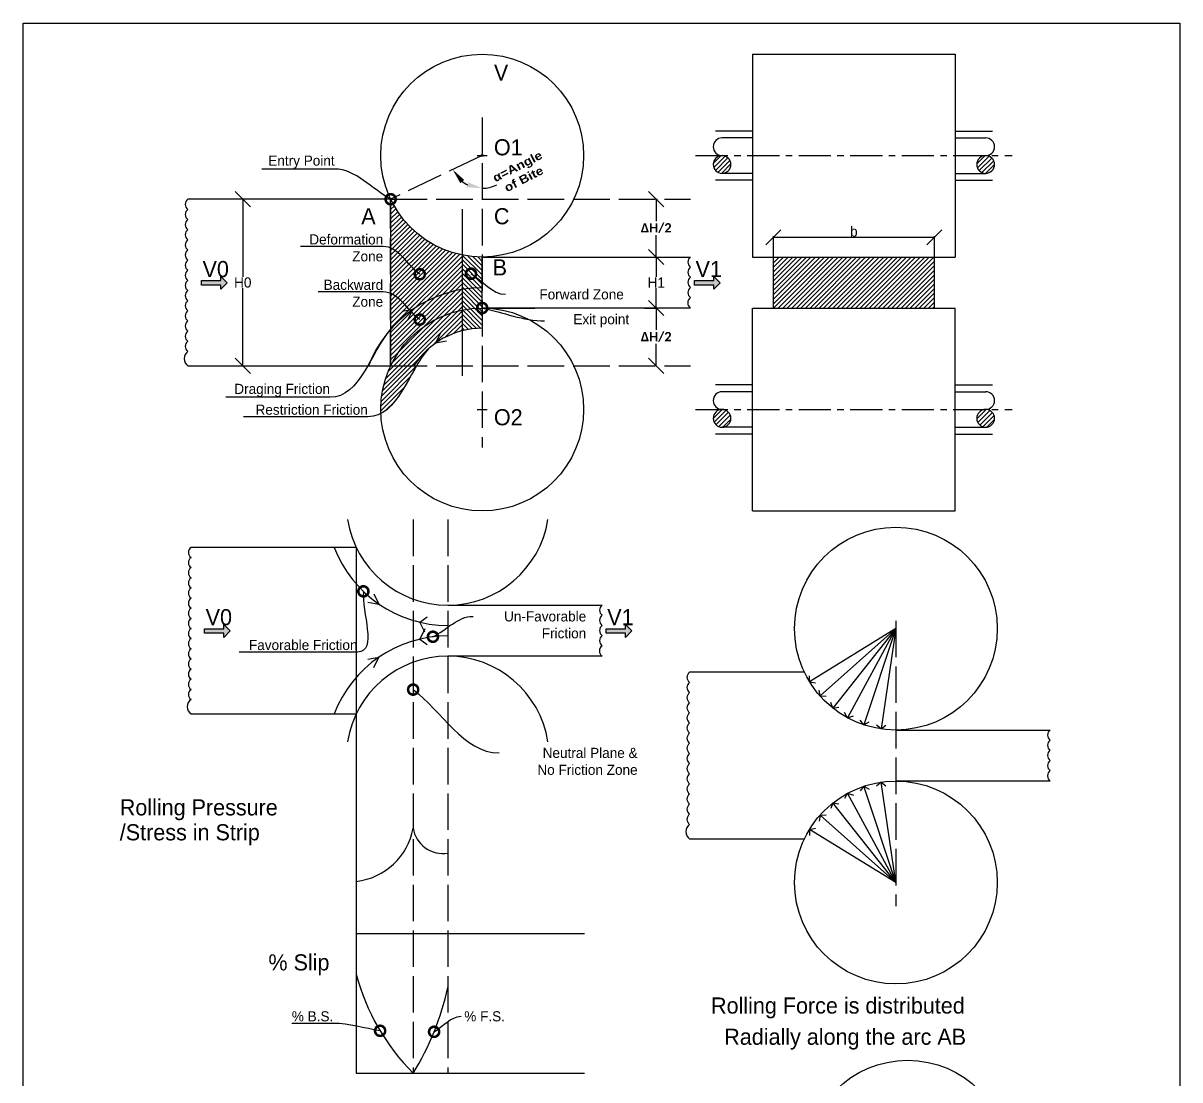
# Model space of a CAD drawing. Header units: millimetres. Extents: x -27 to 1113, y -1245 to 478.
# Drawn here: x -27 to 1113, y -563 to 478 of the extents above; entities that cross this region are included whole.
import ezdxf
from ezdxf import colors
from ezdxf.entities.mleader import LeaderData, LeaderLine
from ezdxf.math import Vec2, Vec3

# ---------------------------------------------------------------- set-up
doc = ezdxf.new("R2010")
doc.units = ezdxf.units.MM
doc.linetypes.add('ACAD_ISO02W100', pattern=[15, 12, -3])
doc.linetypes.add('CENTER', pattern=[50.800000000000004, 31.75, -6.35, 6.35, -6.35])
doc.layers.add('0 @ 1', color=7, linetype='Continuous')
doc.dimstyles.new('ISO-25', dxfattribs={"dimtxt": 2.5, "dimasz": 2.5, "dimexe": 1.25, "dimexo": 0.625, "dimtad": 1, "dimtxsty": 'Standard', "dimcen": 2.5, "dimadec": 0, "dimazin": 0, "dimtfac": 1, "dimtmove": 0, "dimatfit": 3, "dimfxl": 1, "dimarcsym": 0})
pattern_1 = [(45, (-50.69104323390457, 0), (-2.245064030267288, 2.245064030267288), [])]

# ---------------------------------------------------------------- blocks, each defined once
blk = doc.blocks.new('_Oblique')
at = {"color": 0, "linetype": 'ByBlock', "lineweight": -2}
blk.add_line((-0.5, -0.5), (0.5, 0.5), dxfattribs=at)
blk = doc.blocks.new('*D1')
at = {"color": 0, "lineweight": -2, "transparency": 16777216}
for p, q in [((596.9927988642452, 304.8686644678979), (596.9927988642452, 283.3271466080035)), ((597.6177988642451, 304.8686644678979), (598.2427988642452, 304.8686644678979)), ((596.9927988642451, 247.9137879788783), (596.9927988642452, 269.4553058387727)), ((596.3677988642451, 247.9137879788783), (595.7427988642451, 247.9137879788783))]:
    blk.add_line(p, q, dxfattribs=at)
at = {"layer": 'Defpoints', "color": 0, "transparency": 16777216}
for p in [(596.9927988642451, 304.8686644678979), (596.9927988642451, 247.9137879788783), (596.9927988642451, 247.9137879788783)]:
    blk.add_point(p, dxfattribs=at)
at = {"color": 0, "lineweight": -2, "transparency": 16777216, "xscale": 15, "yscale": 15, "zscale": 15}
for p, rotation in [((596.9927988642452, 304.8686644678979), 90), ((596.9927988642451, 247.9137879788783), 270)]:
    blk.add_blockref('_Oblique', p, dxfattribs=dict(at, rotation=rotation))
at = {"color": 0, "transparency": 16777216, "insert": (596.9927988642451, 276.3912262233882), "char_height": 10, "attachment_point": 5}
blk.add_mtext('{\\fCalibri|b1|i0|c0|p34;\\H0.91667x;ΔH/2}', dxfattribs=at)
blk = doc.blocks.new('*D2')
at = {"color": 0, "lineweight": -2, "transparency": 16777216}
for p, q in [((596.3677988642451, 247.9137879788783), (595.7427988642451, 247.9137879788783)), ((596.9927988642451, 247.9137879788783), (596.9927988642451, 228.401661549499)), ((596.9927988642451, 197.6395351201196), (596.9927988642451, 217.151661549499)), ((585.3048688697102, 197.6395351201196), (598.2427988642451, 197.6395351201196))]:
    blk.add_line(p, q, dxfattribs=at)
at = {"layer": 'Defpoints', "color": 0, "transparency": 16777216}
for p in [(596.9927988642451, 247.9137879788783), (584.6798688697102, 197.6395351201196), (596.9927988642451, 197.6395351201196)]:
    blk.add_point(p, dxfattribs=at)
at = {"color": 0, "lineweight": -2, "transparency": 16777216, "xscale": 15, "yscale": 15, "zscale": 15}
for p, rotation in [((596.9927988642451, 247.9137879788783), 90), ((596.9927988642451, 197.6395351201196), 270)]:
    blk.add_blockref('_Oblique', p, dxfattribs=dict(at, rotation=rotation))
at = {"color": 0, "transparency": 16777216, "insert": (596.9927988642451, 222.7766615494991), "char_height": 10, "attachment_point": 5}
blk.add_mtext('H1', dxfattribs=at)
blk = doc.blocks.new('*D3')
at = {"color": 0, "lineweight": -2, "transparency": 16777216}
for p, q in [((596.3677988642451, 197.6395351201196), (595.7427988642451, 197.6395351201196)), ((596.9927988642451, 197.6395351201196), (596.9927988642451, 176.0980172602252)), ((596.9927988642451, 140.6846586311), (596.9927988642451, 162.2261764909944)), ((596.3677988642451, 140.6846586311), (595.7427988642451, 140.6846586311))]:
    blk.add_line(p, q, dxfattribs=at)
at = {"layer": 'Defpoints', "color": 0, "transparency": 16777216}
for p in [(596.9927988642451, 197.6395351201196), (596.9927988642451, 140.6846586311), (596.9927988642451, 140.6846586311)]:
    blk.add_point(p, dxfattribs=at)
at = {"color": 0, "lineweight": -2, "transparency": 16777216, "xscale": 15, "yscale": 15, "zscale": 15}
for p, rotation in [((596.9927988642451, 197.6395351201196), 90), ((596.9927988642451, 140.6846586311), 270)]:
    blk.add_blockref('_Oblique', p, dxfattribs=dict(at, rotation=rotation))
at = {"color": 0, "transparency": 16777216, "insert": (596.9927988642451, 169.1620968756099), "char_height": 10, "attachment_point": 5}
blk.add_mtext('{\\fCalibri|b1|i0|c0|p34;\\H0.91667x;ΔH/2}', dxfattribs=at)
blk = doc.blocks.new('*U6')
h = blk.add_hatch(color=0)
h.set_gradient(color1=(0, 0, 255), rotation=180, tint=1)
h.paths.add_polyline_path([(3.524958103184869e-15, -2.819966482547906e-15), (-6.350000000000009, -6.349999999999992), (-6.350000000000001, -2.159000000000014), (-25.4, -2.158999999999982), (-25.4, 2.159000000000062), (-6.349999999999993, 2.159000000000029), (-6.349999999999985, 6.350000000000009)])
at = {"color": 0, "linetype": 'Continuous'}
blk.add_lwpolyline([(3.524958103184869e-15, -2.819966482547906e-15), (-6.350000000000009, -6.349999999999992), (-6.350000000000001, -2.159000000000014), (-25.4, -2.158999999999982), (-25.4, 2.159000000000062), (-6.349999999999993, 2.159000000000029), (-6.349999999999985, 6.350000000000009)], close=True, dxfattribs=at)
blk = doc.blocks.new('*D7')
at = {"color": 0, "lineweight": -2, "transparency": 16777216}
for p, q in [((189.2732157604997, 304.8686644678977), (189.2732157604997, 228.4016615494989)), ((189.8982157604996, 304.8686644678977), (190.5232157604997, 304.8686644678977)), ((189.2732157604996, 140.6846586311), (189.2732157604997, 217.1516615494989)), ((188.6482157604996, 140.6846586311), (188.0232157604996, 140.6846586311))]:
    blk.add_line(p, q, dxfattribs=at)
at = {"layer": 'Defpoints', "color": 0, "transparency": 16777216}
for p in [(189.2732157604996, 304.8686644678977), (189.2732157604996, 140.6846586311), (189.2732157604996, 140.6846586311)]:
    blk.add_point(p, dxfattribs=at)
at = {"color": 0, "lineweight": -2, "transparency": 16777216, "xscale": 15, "yscale": 15, "zscale": 15}
for p, rotation in [((189.2732157604997, 304.8686644678977), 90), ((189.2732157604996, 140.6846586311), 270)]:
    blk.add_blockref('_Oblique', p, dxfattribs=dict(at, rotation=rotation))
at = {"color": 0, "transparency": 16777216, "insert": (189.2732157604996, 222.7766615494989), "char_height": 10, "attachment_point": 5}
blk.add_mtext('H0', dxfattribs=at)
blk = doc.blocks.new('*D8')
at = {"color": 0, "lineweight": -2, "transparency": 16777216}
for p, q in [((712.5112212588485, 248.5387879788783), (712.5112212588485, 268.6337641782217)), ((712.5112212588485, 267.3837641782217), (871.2398721499289, 267.3837641782217)), ((871.2398721499289, 248.5387879788783), (871.2398721499289, 268.6337641782217))]:
    blk.add_line(p, q, dxfattribs=at)
at = {"layer": 'Defpoints', "color": 0, "transparency": 16777216}
for p in [(871.2398721499289, 267.3837641782217), (712.5112212588485, 247.9137879788783), (871.2398721499289, 247.9137879788783)]:
    blk.add_point(p, dxfattribs=at)
at = {"color": 0, "lineweight": -2, "transparency": 16777216, "xscale": 15, "yscale": 15, "zscale": 15, "rotation": 180}
blk.add_blockref('_Oblique', (712.5112212588485, 267.3837641782217), dxfattribs=at)
at = {"color": 0, "lineweight": -2, "transparency": 16777216, "xscale": 15, "yscale": 15, "zscale": 15}
blk.add_blockref('_Oblique', (871.2398721499289, 267.3837641782217), dxfattribs=at)
at = {"color": 0, "transparency": 16777216, "insert": (791.8755467043887, 273.0087641782217), "char_height": 10, "attachment_point": 5}
blk.add_mtext('b', dxfattribs=at)
blk = doc.blocks.new('_None')
blk = doc.blocks.new('_DotSmall')
at = {"color": 0, "linetype": 'ByBlock', "const_width": 0.5}
blk.add_lwpolyline([(-0.0625, 0, 1), (0.0625, 0, 1)], format="xyb", close=True, dxfattribs=at)
blk = doc.blocks.new('*D11')
at = {"color": 0, "lineweight": -2, "transparency": 16777216}
for start, end in [(232.4280152542802, 243.0681848073741), (270, 296.9318151926259)]:
    blk.add_arc((425.3515797651255, 347.9137879788783), 32.20726175813864, start, end, dxfattribs=at)
at = {"color": 0, "transparency": 16777216}
for points in [[(403.7690491211722, 320.8146867969418), (407.6568590715627, 323.9587182518807), (396.2808597315509, 334.0501323755827)], [(411.3461168011013, 321.6307989325034), (410.1817831088549, 316.7682556624543), (425.3515797651254, 315.7065262207396)]]:
    blk.add_solid(points, dxfattribs=at)
at = {"layer": 'Defpoints', "color": 0, "transparency": 16777216}
for p in [(425.3515797651255, 385.454925907692), (425.3515797651255, 347.9137879788783), (403.3852386222495, 324.3598590762078), (335.0901963172499, 304.8686644678978), (425.3515797651255, 60.09839719130574)]:
    blk.add_point(p, dxfattribs=at)
at = {"color": 0, "transparency": 16777216, "insert": (463.2309648940038, 331.0323760686218), "char_height": 10, "attachment_point": 5, "rotation": 26.931815192625976}
blk.add_mtext('{\\fArial Black|b0|i0|c0|p34;\\H0.83333x;α=Angle \\Pof Bite}', dxfattribs=at)

msp = doc.modelspace()

# ---------------------------------------------------------------- hatches: boundary and pattern name
h = msp.add_hatch()
h.set_pattern_fill('ANSI31', color=256)
h.set_pattern_definition(pattern_1)
h.paths.add_polyline_path([(661.8755467043884, 347.9137879788781, 1), (661.8755467043884, 330.4105477823515, 1)])
h = msp.add_hatch()
h.set_pattern_fill('ANSI31', color=256)
h.set_pattern_definition(pattern_1)
h.paths.add_polyline_path([(921.8755467043884, 330.4105477823515, 1), (921.8755467043884, 347.9137879788781, 1)])
h = msp.add_hatch()
h.set_pattern_fill('ANSI31', color=256)
h.set_pattern_definition([(45, (0, 0), (-2.245064030267288, 2.245064030267288), [])])
edge = h.paths.add_edge_path()
edge.add_arc((425.3515797651255, 347.9137879788783), 100, 206.2124019683921, 258.5581302598574, ccw=False)
edge.add_arc((335.0901963172498, 304.8686644678979), 1.250000000000011, 269.99999999981765, 295.8543010150217, ccw=False)
edge.add_line((335.0901963172458, 303.6186644678979), (335.090196317247, 256.780492413158))
edge.add_spline(control_points=[(335.0901963172498, 256.7804924131566), (345.6577894978635, 252.3713556495127), (353.3462333722225, 239.3893532332503), (362.8236138645069, 231.7340329912004)], knot_values=[1.24311167483598, 1.24311167483598, 1.24311167483598, 1.24311167483598, 37.38824348322076, 37.38824348322076, 37.38824348322076, 37.38824348322076], degree=3, periodic=0)
edge.add_arc((363.8079965014731, 230.9636494347558), 1.250000000000007, -37.128679226534075, 141.9530605272832, ccw=False)
edge.add_arc((363.8079965014731, 230.9636494347558), 1.250000000000007, 141.9530605272832, 322.8713207734659, ccw=False)
edge.add_spline(control_points=[(362.8236138645069, 231.7340329912004), (353.3462333722225, 239.3893532332503), (345.6577894978635, 252.3713556495127), (335.0901963172498, 256.7804924131566)], knot_values=[1.243111674835982, 1.243111674835982, 1.243111674835982, 1.243111674835982, 37.38824348322076, 37.38824348322076, 37.38824348322076, 37.38824348322076], degree=3, periodic=0)
edge.add_line((335.090196317247, 256.780492413158), (335.0901963172489, 176.7147060530705))
edge.add_arc((425.3515797651255, 97.63953512011955), 120, 99.51532263225971, 138.7794138166855, ccw=False)
edge.add_line((405.5142162421234, 215.9885064230265), (405.5142162421226, 249.9011407926287))
h.paths.add_polyline_path([(405.5142162421234, 215.9885064230265, 0.1730180007781216), (335.0901963172489, 176.7147060530704), (335.0901963172498, 140.6846586310999, -0.2357539656770441), (405.514216242124, 195.6521823063694)])
edge = h.paths.add_edge_path()
edge.add_line((405.5142162421245, 175.1410125799481), (405.514216242124, 195.6521823063694))
edge.add_arc((425.3515797651255, 97.63953512011963), 100, 101.4418697401419, 180)
edge.add_arc((425.3515797651255, 97.63953512011958), 100, 180, 182.3398301665023)
edge.add_spline(control_points=[(325.4349542288629, 93.55689609048731), (345.8988987160334, 104.0960441944414), (355.5608784697444, 138.7235279930007), (372.316107339042, 157.533096247691)], knot_values=[0, 0, 0, 0, 75.57008648608002, 75.57008648608002, 75.57008648608002, 75.57008648608002], degree=3, periodic=0)
edge.add_arc((425.3515797651255, 97.6395351201196), 79.99999999999999, 104.3572448719201, 131.5247418339071, ccw=False)
h = msp.add_hatch()
h.set_pattern_fill('ANSI31', color=256, angle=90)
h.set_pattern_definition([(135, (0, 0), (-2.245064030267288, -2.245064030267288), [])])
h.paths.add_polyline_path([(425.3515797651255, 247.9137879788783, -0.04996609467074287), (405.5142162421226, 249.9011407926287), (405.5142162421234, 215.9885064230265, -0.04154230000013939), (425.3515797651255, 217.6395351201196)])
h.paths.add_polyline_path([(425.3515797651255, 217.6395351201196, 0.04154230000013941), (405.5142162421234, 215.9885064230265), (405.514216242124, 195.6521823063694, -0.04683375126974436), (424.1016041794264, 197.6317226201196, -0.4160453439521475), (425.3515797651255, 198.8895351201196)])
h.paths.add_polyline_path([(425.3515797651255, 196.3895351201196, -0.4123841503678223), (424.1016041794259, 197.6317226201196, 0.0468337512697431), (405.514216242124, 195.6521823063694), (405.5142162421245, 175.1410125799481, -0.06272737658032482), (425.3515797651255, 177.6395351201196)])
h = msp.add_hatch()
h.set_pattern_fill('ANSI31', color=256)
h.set_pattern_definition(pattern_1)
h.paths.add_polyline_path([(871.2398721499283, 197.6395351201195), (871.2398721499289, 247.9137879788783), (712.5112212588485, 247.9137879788783), (712.5112212588485, 197.6395351201195)])
h = msp.add_hatch()
h.set_pattern_fill('ANSI31', color=256)
h.set_pattern_definition(pattern_1)
h.paths.add_polyline_path([(661.8755467043884, 97.63953512012202, 1), (661.8755467043884, 80.13629492359539, 1)])
h = msp.add_hatch()
h.set_pattern_fill('ANSI31', color=256)
h.set_pattern_definition(pattern_1)
h.paths.add_polyline_path([(921.8755467043884, 80.13629492359539, 1), (921.8755467043884, 97.63953512012202, 1)])

# ---------------------------------------------------------------- linework, layer by layer
for p, q in [((691.8755467043887, 447.9137879788783), (891.8755467043887, 447.9137879788783)), ((691.8755467043884, 447.9137879788781), (691.8755467043884, 247.9137879788782)), ((891.8755467043884, 447.9137879788781), (891.8755467043884, 247.9137879788782)), ((691.8755467043884, 372.1094758635018), (655.3165985520243, 372.1094758635018)), ((691.8755467043884, 365.4170281754048), (661.8755467043884, 365.4170281754048)), ((891.8755467043884, 372.1094758635018), (928.4344948567525, 372.1094758635018)), ((891.8755467043884, 365.4170281754048), (921.8755467043884, 365.4170281754048)), ((420.3515797651255, 347.9137879788781), (430.3515797651255, 347.9137879788781)), ((691.8755467043884, 323.7181000942545), (655.3165985520243, 323.7181000942545)), ((691.8755467043884, 330.4105477823515), (661.8755467043884, 330.4105477823515)), ((891.8755467043884, 330.4105477823515), (921.8755467043884, 330.4105477823515)), ((891.8755467043884, 323.7181000942545), (928.4344948567525, 323.7181000942545)), ((335.0901963172498, 304.8686644678977), (135.1697358554547, 304.8686644678977)), ((335.0901963172458, 304.8686644678977), (335.0901963172498, 140.6846586310999)), ((405.5142162421215, 295.0334688490075), (405.5142162421255, 130.8494630122097)), ((425.3515797651255, 247.9137879788783), (630.7637823909038, 247.9137879788783)), ((425.3515797651255, 197.6395351201196), (425.3515797651255, 247.9137879788783)), ((691.8755467043887, 247.9137879788783), (891.8755467043887, 247.9137879788783)), ((712.5112212588485, 197.6395351201195), (712.5112212588485, 247.9137879788783)), ((871.2398721499283, 197.6395351201184), (871.2398721499289, 247.9137879788772)), ((346.4620054760621, 194.6582878796903), (357.4009168592997, 196.5471051572953)), ((352.4993154447436, 186.5870993073311), (357.4009168592997, 196.5471051572954)), ((630.7637823909038, 197.6395351201196), (425.3515797651255, 197.6395351201196)), ((691.8755467043884, 197.6395351201195), (891.8755467043884, 197.6395351201195)), ((691.8755467043884, -2.360464879880396), (691.8755467043884, 197.6395351201195)), ((891.8755467043884, -2.360464879880396), (891.8755467043884, 197.6395351201195)), ((384.2627309175713, 173.0585241938431), (379.3611295030153, 163.0985183438787)), ((390.3000408862527, 164.9873356214839), (379.3611295030153, 163.0985183438787)), ((135.1697358554552, 140.6846586311), (335.0901963172498, 140.6846586311)), ((691.8755467043884, 121.8352230047457), (655.3165985520243, 121.8352230047457)), ((691.8755467043884, 115.1427753166487), (661.8755467043884, 115.1427753166487)), ((891.8755467043884, 121.8352230047457), (928.4344948567525, 121.8352230047457)), ((891.8755467043884, 115.1427753166487), (921.8755467043884, 115.1427753166487)), ((420.3515797651255, 97.6395351201196), (430.3515797651255, 97.6395351201196)), ((691.8755467043884, 80.13629492359541), (661.8755467043884, 80.13629492359541)), ((891.8755467043884, 80.13629492359541), (921.8755467043884, 80.13629492359541)), ((691.8755467043884, 73.44384723549842), (655.3165985520243, 73.44384723549842)), ((891.8755467043884, 73.44384723549842), (928.4344948567525, 73.44384723549842)), ((691.8755467043884, -2.360464879880396), (891.8755467043884, -2.360464879880396)), ((301.1870518255644, -38.28925716316451), (138.245562310276, -38.28925716316451)), ((301.1870518255644, -38.28925716316451), (301.1870518255644, -556.5522343862299)), ((318.5961709530581, -84.1916978393956), (323.4977723676142, -94.15170368935992)), ((312.5588609843767, -92.26288641175483), (323.4977723676142, -94.15170368935986)), ((391.4484352734401, -95.2441336521839), (543.6437874013666, -95.2441336521839)), ((364.0222269117855, -112.0679458434626), (371.1168817492363, -106.6514880211486)), ((368.9238283263415, -122.0279516934271), (364.0222269117855, -112.0679458434626)), ((368.9238283263415, -118.7345684696996), (364.0222269117855, -128.6945743196641)), ((833.3253401024415, -118.3781914655953), (748.1480583453401, -170.7693230860459)), ((833.3253401024415, -118.3781914655953), (758.5397171793422, -184.7642638302414)), ((833.3253401024415, -118.3781914655953), (771.2036993225115, -196.7420973586107)), ((833.3253401024415, -118.3781914655953), (785.7552160857122, -206.3388832604702)), ((833.3253401024415, -118.3781914655953), (801.7521269955168, -213.2630280524004)), ((833.3253401024415, -118.3781914655953), (818.7083740087587, -217.3041450986844)), ((364.0222269117855, -128.6945743196641), (371.1168817492363, -134.1110321419782)), ((312.5588609843767, -148.4996337513719), (323.4977723676142, -146.6108164737669)), ((318.5961709530581, -156.5708223237311), (323.4977723676142, -146.6108164737668)), ((543.6437874013666, -145.5183865109426), (391.4484352734401, -145.5183865109426)), ((743.0639566545658, -161.4233149765759), (629.9107006671293, -161.4233149765759)), ((748.1480583453401, -170.7693230860459), (748.1480583453401, -164.8347738977125)), ((748.1480583453401, -170.7693230860457), (754.0826075336736, -171.9858938193622)), ((758.5397171793422, -184.7642638302414), (757.5091935275134, -178.9198737789383)), ((758.5397171793422, -184.7642638302411), (764.5953625214888, -184.9318284686701)), ((771.2036993225115, -196.7420973586107), (769.1739639585448, -191.1654452786428)), ((138.2455623102765, -202.4732629999622), (301.1870518255644, -202.4732629999622)), ((771.2036993225115, -196.7420973586105), (777.1964430990542, -195.8555645354051)), ((785.7552160857122, -206.3388832604702), (782.7879414915456, -201.1994129033652)), ((785.7552160857122, -206.3388832604702), (791.5029718094756, -204.4251898268561)), ((801.7521269955168, -213.2630280524004), (797.937472308181, -208.7168996242614)), ((801.7521269955168, -213.2630280524004), (807.0802520173388, -210.3803206149826)), ((818.7083740087587, -217.3041450986844), (814.1622455806196, -213.4894904113485)), ((818.7083740087587, -217.3041450986844), (823.4549759460126, -213.5400132642285)), ((833.3253401024415, -218.3781914655953), (985.520692230368, -218.3781914655953)), ((801.7521269955168, -273.7676077375488), (797.937472308181, -278.3137361656878)), ((833.3253401024415, -368.652444324354), (801.7521269955168, -273.7676077375488)), ((801.7521269955168, -273.7676077375488), (807.0802520173388, -276.6503151749666)), ((818.7083740087587, -269.7264906912648), (814.1622455806196, -273.5411453786007)), ((833.3253401024415, -368.652444324354), (818.7083740087587, -269.7264906912648)), ((818.7083740087587, -269.7264906912648), (823.4549759460126, -273.4906225257207)), ((985.520692230368, -268.652444324354), (833.3253401024415, -268.652444324354)), ((785.7552160857122, -280.691752529479), (782.7879414915456, -285.831222886584)), ((833.3253401024415, -368.652444324354), (785.7552160857122, -280.691752529479)), ((785.7552160857122, -280.691752529479), (791.5029718094756, -282.6054459630931)), ((771.2036993225115, -290.2885384313385), (769.1739639585448, -295.8651905113064)), ((833.3253401024415, -368.652444324354), (771.2036993225115, -290.2885384313385)), ((771.2036993225115, -290.2885384313387), (777.1964430990542, -291.1750712545442)), ((758.5397171793422, -302.2663719597078), (757.5091935275134, -308.1107620110109)), ((758.5397171793422, -302.2663719597081), (764.5953625214888, -302.0988073212791)), ((833.3253401024415, -368.652444324354), (758.5397171793422, -302.2663719597078)), ((748.1480583453401, -316.2613127039035), (754.0826075336736, -315.044741970587)), ((833.3253401024415, -368.652444324354), (748.1480583453401, -316.2613127039033)), ((748.1480583453401, -316.2613127039033), (748.1480583453401, -322.1958618922367)), ((629.9107006671297, -325.6073208133736), (743.0639566545658, -325.6073208133736)), ((301.1870518255644, -419.0189239092724), (526.3437938299076, -419.0189239092724)), ((301.1870518255644, -556.5522343862299), (526.3437938299076, -556.5522343862299))]:
    msp.add_line(p, q)
at = {"linetype": 'ACAD_ISO02W100', "ltscale": 3}
for p, q in [((425.3515797651255, 385.454925907692), (425.3515797651255, 60.09839719130571)), ((425.3515797651255, 347.9137879788783), (335.0901963172498, 304.8686644678977)), ((335.0901963172498, 140.6846586311), (335.0901963172498, 304.8686644678977)), ((335.0901963172498, 304.8686644678979), (630.7637823909042, 304.8686644678979)), ((335.0901963172498, 140.6846586311), (630.7637823909042, 140.6846586311)), ((357.2730619237936, -10.90599561707788), (357.2730619237935, -556.55223438623)), ((391.4484352734401, -10.90599561707788), (391.44843527344, -556.55223438623)), ((833.3253401024416, -110.5788143411027), (833.3253401024416, -392.1136834137404))]:
    msp.add_line(p, q, dxfattribs=at)
at = {"linetype": 'CENTER'}
for p, q in [((635.8755467043884, 347.9137879788781), (947.8755467043883, 347.9137879788781)), ((635.8755467043884, 97.63953512011977), (947.8755467043883, 97.63953512011977))]:
    msp.add_line(p, q, dxfattribs=at)
msp.add_lwpolyline([(-27.33670993634291, 478.49446709571), (1113.365351862726, 478.49446709571), (1113.365351862726, -1244.508695942784), (-27.33670993634291, -1244.508695942784)], close=True)
for points in [[(135.1697358554547, 304.8686644678977, 0.52056705), (135.1697358554547, 294.8686644678977, 0.52056705), (135.1697358554547, 284.8686644678977, 0.52056705), (135.1697358554547, 274.8686644678977, 0.52056705), (135.1697358554547, 264.8686644678977, 0.52056705), (135.1697358554547, 254.8686644678977, 0.52056705), (135.1697358554547, 244.8686644678977, 0.52056705), (135.1697358554547, 234.8686644678977, 0.52056705), (135.1697358554547, 224.8686644678977, 0.52056705), (135.1697358554547, 214.8686644678977, 0.52056705), (135.1697358554547, 204.8686644678977, 0.52056705), (135.1697358554547, 194.8686644678977, 0.52056705), (135.1697358554547, 184.8686644678977, 0.52056705), (135.1697358554547, 174.8686644678977, 0.52056705), (135.1697358554547, 164.8686644678977, 0.52056705), (135.1697358554547, 154.8686644678977, 0.52056705), (135.1697358554547, 140.6846586311, 0.52056705)], [(630.7637823909038, 247.9137879788783, 0.52056705), (630.7637823909038, 237.9137879788783, 0.52056705), (630.7637823909038, 227.9137879788783, 0.52056705), (630.7637823909038, 217.9137879788783, 0.52056705), (630.7637823909038, 207.9137879788783, 0.52056705), (630.7637823909038, 197.6395351201196, 0.52056705)], [(138.245562310276, -38.28925716316451, 0.52056705), (138.245562310276, -48.28925716316451, 0.52056705), (138.245562310276, -58.28925716316451, 0.52056705), (138.245562310276, -68.2892571631645, 0.52056705), (138.245562310276, -78.2892571631645, 0.52056705), (138.245562310276, -88.2892571631645, 0.52056705), (138.245562310276, -98.2892571631645, 0.52056705), (138.245562310276, -108.2892571631645, 0.52056705), (138.245562310276, -118.2892571631645, 0.52056705), (138.245562310276, -128.2892571631645, 0.52056705), (138.245562310276, -138.2892571631645, 0.52056705), (138.245562310276, -148.2892571631645, 0.52056705), (138.245562310276, -158.2892571631645, 0.52056705), (138.245562310276, -168.2892571631645, 0.52056705), (138.245562310276, -178.2892571631645, 0.52056705), (138.245562310276, -188.2892571631645, 0.52056705), (138.245562310276, -202.4732629999622, 0.52056705)], [(543.6437874013666, -95.2441336521839, 0.52056705), (543.6437874013666, -105.2441336521839, 0.52056705), (543.6437874013666, -115.2441336521839, 0.52056705), (543.6437874013666, -125.2441336521839, 0.52056705), (543.6437874013666, -135.2441336521839, 0.52056705), (543.6437874013666, -145.5183865109426, 0.52056705)], [(629.9107006671293, -161.4233149765759, 0.52056705), (629.9107006671293, -171.4233149765759, 0.52056705), (629.9107006671293, -181.4233149765759, 0.52056705), (629.9107006671293, -191.4233149765759, 0.52056705), (629.9107006671293, -201.4233149765759, 0.52056705), (629.9107006671293, -211.4233149765759, 0.52056705), (629.9107006671293, -221.4233149765759, 0.52056705), (629.9107006671293, -231.4233149765759, 0.52056705), (629.9107006671293, -241.4233149765759, 0.52056705), (629.9107006671293, -251.4233149765759, 0.52056705), (629.9107006671293, -261.4233149765759, 0.52056705), (629.9107006671293, -271.4233149765759, 0.52056705), (629.9107006671293, -281.4233149765759, 0.52056705), (629.9107006671293, -291.4233149765759, 0.52056705), (629.9107006671293, -301.4233149765759, 0.52056705), (629.9107006671293, -311.4233149765759, 0.52056705), (629.9107006671293, -325.6073208133736, 0.52056705)], [(985.520692230368, -218.3781914655953, 0.52056705), (985.520692230368, -228.3781914655953, 0.52056705), (985.520692230368, -238.3781914655953, 0.52056705), (985.520692230368, -248.3781914655953, 0.52056705), (985.520692230368, -258.3781914655953, 0.52056705), (985.520692230368, -268.652444324354, 0.52056705)]]:
    msp.add_lwpolyline(points, format="xyb")
for centre, radius in [((425.3515797651255, 347.9137879788783), 100), ((425.3515797651255, 347.9137879788783), 1), ((425.3515797651255, 97.6395351201196), 100), ((833.3253401024415, -118.3781914655953), 100), ((833.3253401024415, -368.652444324354), 100), ((844.8793369445486, -643.9415195509374), 100)]:
    msp.add_circle(centre, radius)
for centre, radius, start, end in [((661.8755467043884, 356.6654080771415), 8.751620098263317, 90, 270), ((921.8755467043884, 356.6654080771415), 8.751620098263317, 270, 90), ((661.8755467043884, 339.1621678806148), 8.751620098263317, 90, 270), ((661.8755467043884, 339.1621678806148), 8.751620098263317, 270, 90), ((921.8755467043884, 339.1621678806148), 8.751620098263317, 90, 270), ((921.8755467043884, 339.1621678806148), 8.751620098263317, 270, 90), ((425.3515797651255, 97.6395351201196), 120, 90, 158.9790452973122), ((425.3515797651255, 97.6395351201196), 80, 90, 147.4480530789062), ((661.8755467043884, 106.3911552183854), 8.751620098263317, 90, 270), ((921.8755467043884, 106.3911552183854), 8.751620098263317, 270, 90), ((661.8755467043884, 88.8879150218587), 8.751620098263317, 90, 270), ((661.8755467043884, 88.8879150218587), 8.751620098263317, 270, 90), ((921.8755467043884, 88.8879150218587), 8.751620098263317, 90, 270), ((921.8755467043884, 88.8879150218587), 8.751620098263317, 270, 90), ((391.4484352734401, 4.755866347816095), 100, 189.0106829627157, 350.9893170372844), ((391.4484352734401, 4.755866347815868), 120, 201.0209547026892, 270), ((391.4484352734401, -245.5183865109426), 120, 90, 158.9790452973108), ((391.4484352734401, -245.5183865109426), 100, 9.010682962714, 170.989317037286), ((293.8222291300199, -303.4816204217884), 64.50830462701612, 276.5556733866146, 349.6113458893095), ((386.5300783357346, -310.4339246619328), 29.62898054703247, 189.0883533842871, 279.5552258541168), ((508.7579814140266, -404.5516263635732), 214.596984303647, 194.701907614761, 225.0973580132669), ((128.2182577072649, -414.6181300406408), 269.4650131483798, 328.2155214964404, 347.6507693759625)]:
    msp.add_arc(centre, radius, start, end)

# ---------------------------------------------------------------- block references
at = {"layer": '0 @ 1', "color": 5}
for p in [(173.8700120464023, 222.47456459722), (660.052872103611, 222.47456459722), (176.9458385012235, -120.6833570338422), (572.9328771140738, -120.6833570338422)]:
    msp.add_blockref('*U6', p, dxfattribs=at)

# ---------------------------------------------------------------- texts
for s, p in [('V', (436.9149691798823, 421.8395359316173)), ('O1', (436.9149691798823, 348.1715748528227)), ('A', (306.1004000184148, 280.2012387518322)), ('C', (436.9149691798823, 280.2012387518322)), ('V0', (149.5964718804189, 228.1283930059324)), ('B', (435.7183772269088, 229.7910494522783)), ('V1', (635.7793319376276, 228.1283930059324)), ('O2', (436.9149691798823, 82.05684019374348)), ('V0', (152.6722983352402, -115.0295286251298)), ('V1', (548.6593369480904, -115.0295286251298)), ('Rolling Pressure', (67.98236114112115, -302.5496897348708)), ('/Stress in Strip', (67.98236114112115, -327.1118558200087)), ('%%% Slip', (214.5491582789493, -455.3425257032516)), ('Rolling Force is distributed', (651.0313955445581, -497.8939742669713)), ('Radially along the arc AB', (664.0704569159498, -528.6721041781525))]:
    msp.add_text(s, height=15.8803686414663).set_placement(p)

# ---------------------------------------------------------------- dimensions: what is measured, and where the dimension line sits
dim = msp.add_angular_dim_2l(base=(403.3852386222495, 324.3598590762078), line1=((425.3515797651255, 347.9137879788783), (335.0901963172498, 304.8686644678977)), line2=((425.3515797651255, 385.454925907692), (425.3515797651255, 60.09839719130571)), text='{\\fArial Black|b0|i0|c0|p34;\\H0.83333x;α=Angle \\Pof Bite}', dimstyle='ISO-25', override={"dimtxt": 10, "dimasz": 15, "dimtad": 0, "dimjust": 1, "dimtih": 1, "dimsah": 1})
dim.commit()
dim.dimension.update_dxf_attribs({"geometry": '*D11', "text_midpoint": (463.2309648940038, 331.0323760686218)})
for base, p1, p2, text, override, picture, middle in [((189.2732157604996, 140.6846586311), (189.2732157604996, 304.8686644678977), (189.2732157604996, 140.6846586311), 'H0', {"dimtxt": 10, "dimasz": 15, "dimtih": 1, "dimblk1": 'Oblique', "dimblk2": 'Oblique', "dimsah": 1}, '*D7', (189.2732157604996, 222.7766615494989)), ((596.9927988642451, 247.9137879788783), (596.9927988642451, 304.8686644678979), (596.9927988642451, 247.9137879788783), '{\\fCalibri|b1|i0|c0|p34;\\H0.91667x;ΔH/2}', {"dimtxt": 10, "dimasz": 15, "dimtih": 1, "dimtoh": 0, "dimblk1": 'Oblique', "dimblk2": 'Oblique', "dimsah": 1}, '*D1', (596.9927988642451, 276.3912262233882)), ((596.9927988642451, 197.6395351201196), (596.9927988642451, 247.9137879788783), (584.6798688697102, 197.6395351201196), 'H1', {"dimtxt": 10, "dimasz": 15, "dimtih": 1, "dimblk1": 'Oblique', "dimblk2": 'Oblique', "dimsah": 1}, '*D2', (596.9927988642451, 222.7766615494991)), ((596.9927988642451, 140.6846586311), (596.9927988642451, 197.6395351201196), (596.9927988642451, 140.6846586311), '{\\fCalibri|b1|i0|c0|p34;\\H0.91667x;ΔH/2}', {"dimtxt": 10, "dimasz": 15, "dimtih": 1, "dimtoh": 0, "dimblk1": 'Oblique', "dimblk2": 'Oblique', "dimsah": 1}, '*D3', (596.9927988642451, 169.1620968756099))]:
    dim = msp.add_linear_dim(base=base, p1=p1, p2=p2, angle=90, text=text, dimstyle='ISO-25', override=override)
    dim.commit()
    dim.dimension.update_dxf_attribs({"geometry": picture, "text_midpoint": middle})
dim = msp.add_linear_dim(base=(871.2398721499289, 267.3837641782217), p1=(712.5112212588485, 247.9137879788783), p2=(871.2398721499289, 247.9137879788783), text='b', dimstyle='ISO-25', override={"dimtxt": 10, "dimasz": 15, "dimtih": 1, "dimblk1": 'Oblique', "dimblk2": 'Oblique', "dimsah": 1})
dim.commit()
dim.dimension.update_dxf_attribs({"geometry": '*D8', "text_midpoint": (791.8755467043887, 273.0087641782217)})

# ---------------------------------------------------------------- leaders
ml = msp.add_multileader_mtext('Standard')
ml.set_content('Entry Point', color=256)
ml.set_leader_properties()
ml.set_arrow_properties(name='DOTSMALL')
ml.build(insert=Vec2(0, 0))
ml.multileader.update_dxf_attribs({"leader_type": 2, "text_right_attachment_type": 6, "dogleg_length": 0.36, "arrow_head_size": 20})
ctx = ml.context
ctx.base_point, ctx.char_height, ctx.arrow_head_size, ctx.landing_gap_size, ctx.plane_origin = Vec3(179.8559431112354, 341.3403525521248), 10, 20, 0, Vec3(335.0901963172498, 304.868664467898)
ctx.right_attachment, ctx.text_align_type = 6, 2
notes = []
notes.append((ctx, [(0, (1, 1, 0), (280.2159431112354, 334.6736858854581), (-1, 0), 0.36, [(0, [(335.0901963172498, 304.8686644678979)], 0, [])])]))
ctx.mtext.insert, ctx.mtext.alignment, ctx.mtext.flow_direction = Vec3(279.8559431112354, 348.0070192187915), 3, 5
ml = msp.add_multileader_mtext('Standard')
ml.set_content('Deformation\\PZone', color=256)
ml.set_leader_properties()
ml.set_arrow_properties(name='DOTSMALL')
ml.build(insert=Vec2(0, 0))
ml.multileader.update_dxf_attribs({"leader_type": 2, "text_right_attachment_type": 6, "dogleg_length": 0.36, "arrow_head_size": 20})
ctx = ml.context
ctx.base_point, ctx.char_height, ctx.arrow_head_size, ctx.landing_gap_size, ctx.plane_origin = Vec3(227.7033190516581, 265.2978222599231), 10, 20, 0, Vec3(363.8079965014731, 230.9636494347558)
ctx.right_attachment, ctx.text_align_type = 6, 2
notes.append((ctx, [(0, (1, 1, 0), (328.0633190516581, 258.2978222599231), (-1, 0), 0.36, [(0, [(363.8079965014731, 230.9636494347558)], 0, [])])]))
ctx.mtext.insert, ctx.mtext.alignment, ctx.mtext.flow_direction = Vec3(327.7033190516581, 270.2978222599231), 3, 5
ml = msp.add_multileader_mtext('Standard')
ml.set_content('Forward Zone', color=256)
ml.set_leader_properties()
ml.set_arrow_properties(name='DOTSMALL')
ml.build(insert=Vec2(0, 0))
ml.multileader.update_dxf_attribs({"leader_type": 2, "text_right_attachment_type": 6, "dogleg_length": 0.36, "arrow_head_size": 20})
ctx = ml.context
ctx.base_point, ctx.char_height, ctx.arrow_head_size, ctx.landing_gap_size, ctx.plane_origin = Vec3(448.3406521190368, 211.1700656749877), 10, 20, 0, Vec3(414.3398150281438, 231.4652824530986)
ctx.right_attachment, ctx.text_align_type = 6, 2
notes.append((ctx, [(0, (1, 1, 0), (447.9806521190368, 211.1700656749877), (1, 0), 0.36, [(0, [(414.3398150281438, 231.4652824530986)], 0, [])])]))
ctx.mtext.insert, ctx.mtext.alignment, ctx.mtext.flow_direction = Vec3(565.0073187857034, 216.1700656749877), 3, 5
ml = msp.add_multileader_mtext('Standard')
ml.set_content('Backward\\PZone', color=256)
ml.set_leader_properties()
ml.set_arrow_properties(name='DOTSMALL')
ml.build(insert=Vec2(0, 0))
ml.multileader.update_dxf_attribs({"leader_type": 2, "text_right_attachment_type": 6, "dogleg_length": 0.36, "arrow_head_size": 20})
ctx = ml.context
ctx.base_point, ctx.char_height, ctx.arrow_head_size, ctx.landing_gap_size, ctx.plane_origin = Vec3(251.0366523849914, 220.5659964329579), 10, 20, 0, Vec3(363.8079965014731, 186.2318236077906)
ctx.right_attachment, ctx.text_align_type = 6, 2
notes.append((ctx, [(0, (1, 1, 0), (328.0633190516581, 213.5659964329579), (-1, 0), 0.36, [(0, [(363.8079965014731, 186.2318236077906)], 0, [])])]))
ctx.mtext.insert, ctx.mtext.alignment, ctx.mtext.flow_direction = Vec3(327.7033190516581, 225.5659964329579), 3, 5
ml = msp.add_multileader_mtext('Standard')
ml.set_content('Exit point', color=256)
ml.set_leader_properties()
ml.set_arrow_properties(name='DOTSMALL')
ml.build(insert=Vec2(0, 0))
ml.multileader.update_dxf_attribs({"leader_type": 2, "text_right_attachment_type": 6, "dogleg_length": 0.36, "arrow_head_size": 20})
ctx = ml.context
ctx.base_point, ctx.char_height, ctx.arrow_head_size, ctx.landing_gap_size, ctx.plane_origin = Vec3(486.9485313731698, 184.9591954617035), 10, 20, 0, Vec3(425.3515797651255, 197.6395351201196)
ctx.right_attachment, ctx.text_align_type = 6, 2
notes.append((ctx, [(0, (1, 1, 0), (486.5885313731698, 184.9591954617035), (1, 0), 0.36, [(0, [(425.3515797651255, 197.6395351201196)], 0, [])])]))
ctx.mtext.insert, ctx.mtext.alignment, ctx.mtext.flow_direction = Vec3(570.2818647065031, 191.6258621283702), 3, 5
ml = msp.add_multileader_mtext('Standard')
ml.set_content('', color=256)
ml.set_leader_properties()
ml.build(insert=Vec2(0, 0))
ml.multileader.update_dxf_attribs({"text_right_attachment_type": 6, "dogleg_length": 0.36, "arrow_head_size": 0.18})
ctx = ml.context
ctx.base_point, ctx.char_height, ctx.arrow_head_size, ctx.landing_gap_size, ctx.plane_origin = Vec3(477.1674166772394, 197.6395351201196), 0.18, 0.18, 0, Vec3(425.3515797651255, 197.6395351201196)
ctx.right_attachment = 6
notes.append((ctx, [(0, (1, 1, 0), (476.8074166772394, 197.5495351201196), (1, 0), 0.36, [(0, [(425.3515797651255, 197.6395351201196)], 0, [])])]))
ctx.mtext.insert, ctx.mtext.flow_direction = Vec3(477.1674166772394, 197.7295351201196), 5
ml = msp.add_multileader_mtext('Standard')
ml.set_content('Draging Friction', color=256)
ml.set_leader_properties()
ml.set_arrow_properties(name='NONE')
ml.build(insert=Vec2(0, 0))
ml.multileader.update_dxf_attribs({"leader_type": 2, "text_right_attachment_type": 6, "dogleg_length": 0.36, "arrow_head_size": 20})
ctx = ml.context
ctx.base_point, ctx.char_height, ctx.arrow_head_size, ctx.landing_gap_size, ctx.plane_origin = Vec3(138.6510608636629, 116.280270122501), 10, 20, 0, Vec3(335.0901963172498, 176.7147060530714)
ctx.right_attachment, ctx.text_align_type = 6, 2
notes.append((ctx, [(0, (1, 1, 0), (275.6777275303295, 109.6136034558343), (-1, 0), 0.36, [(0, [(335.0901963172498, 176.7147060530714)], 0, [])])]))
ctx.mtext.insert, ctx.mtext.alignment, ctx.mtext.flow_direction = Vec3(275.3177275303295, 122.9469367891677), 3, 5
ml = msp.add_multileader_mtext('Standard')
ml.set_content('Restriction Friction', color=256)
ml.set_leader_properties()
ml.set_arrow_properties(name='NONE')
ml.build(insert=Vec2(0, 0))
ml.multileader.update_dxf_attribs({"leader_type": 2, "text_right_attachment_type": 6, "dogleg_length": 0.36, "arrow_head_size": 20})
ctx = ml.context
ctx.base_point, ctx.char_height, ctx.arrow_head_size, ctx.landing_gap_size, ctx.plane_origin = Vec3(142.5436385521217, 97.43199365045393), 10, 20, 0, Vec3(372.316107339042, 157.533096247691)
ctx.right_attachment, ctx.text_align_type = 6, 2
notes.append((ctx, [(0, (1, 1, 0), (312.9036385521217, 90.43199365045393), (-1, 0), 0.36, [(0, [(372.316107339042, 157.533096247691)], 0, [])])]))
ctx.mtext.insert, ctx.mtext.alignment, ctx.mtext.flow_direction = Vec3(312.5436385521217, 102.4319936504539), 3, 5
ml = msp.add_multileader_mtext('Standard')
ml.set_content('Favorable Friction', color=256)
ml.set_leader_properties()
ml.set_arrow_properties(name='DOTSMALL')
ml.build(insert=Vec2(0, 0))
ml.multileader.update_dxf_attribs({"leader_type": 2, "text_right_attachment_type": 6, "dogleg_length": 0.36, "arrow_head_size": 20})
ctx = ml.context
ctx.base_point, ctx.char_height, ctx.arrow_head_size, ctx.landing_gap_size, ctx.plane_origin = Vec3(144.0494470876003, -134.5293785886018), 10, 20, 0, Vec3(308.1807172025117, -81.65297074226652)
ctx.right_attachment, ctx.text_align_type = 6, 2
notes.append((ctx, [(0, (1, 1, 0), (302.7427804209336, -141.5293785886018), (-1, 0), 0.36, [(0, [(308.1807172025117, -81.65297074226652)], 0, [])])]))
ctx.mtext.insert, ctx.mtext.alignment, ctx.mtext.flow_direction = Vec3(302.3827804209336, -129.5293785886018), 3, 5
ml = msp.add_multileader_mtext('Standard')
ml.set_content('Un-Favorable \\PFriction', color=256)
ml.set_leader_properties()
ml.set_arrow_properties(name='DOTSMALL')
ml.build(insert=Vec2(0, 0))
ml.multileader.update_dxf_attribs({"leader_type": 2, "text_right_attachment_type": 6, "dogleg_length": 0.36, "arrow_head_size": 20})
ctx = ml.context
ctx.base_point, ctx.char_height, ctx.arrow_head_size, ctx.landing_gap_size, ctx.plane_origin = Vec3(416.2967135981662, -106.3069147826585), 10, 20, 0, Vec3(376.7660843546429, -126.4199878168489)
ctx.right_attachment, ctx.text_align_type = 6, 2
notes.append((ctx, [(0, (1, 1, 0), (415.9367135981662, -106.3069147826585), (1, 0), 0.36, [(0, [(376.7660843546429, -126.4199878168489)], 0, [])])]))
ctx.mtext.insert, ctx.mtext.alignment, ctx.mtext.flow_direction = Vec3(527.963380264833, -101.3069147826585), 3, 5
ml = msp.add_multileader_mtext('Standard')
ml.set_content('Neutral Plane & \\PNo Friction Zone', color=256)
ml.set_leader_properties()
ml.set_arrow_properties(name='DOTSMALL')
ml.build(insert=Vec2(0, 0))
ml.multileader.update_dxf_attribs({"leader_type": 2, "text_right_attachment_type": 6, "dogleg_length": 0.36, "arrow_head_size": 20})
ctx = ml.context
ctx.base_point, ctx.char_height, ctx.arrow_head_size, ctx.landing_gap_size, ctx.plane_origin = Vec3(435.3025935505095, -240.8860419775638), 10, 20, 0, Vec3(357.2730619237936, -178.5055963173623)
ctx.right_attachment, ctx.text_align_type = 6, 2
notes.append((ctx, [(0, (1, 1, 0), (434.9425935505095, -240.8860419775638), (1, 0), 7.026666666666629, [(0, [(357.2730619237936, -178.5055963173623)], 0, [])])]))
ctx.mtext.insert, ctx.mtext.alignment, ctx.mtext.flow_direction = Vec3(578.6359268838428, -235.8860419775638), 3, 5
ml = msp.add_multileader_mtext('Standard')
ml.set_content('% B.S.', color=256)
ml.set_leader_properties()
ml.set_arrow_properties(name='DOTSMALL')
ml.build(insert=Vec2(0, 0))
ml.multileader.update_dxf_attribs({"leader_type": 2, "text_right_attachment_type": 6, "dogleg_length": 0.36, "arrow_head_size": 20})
ctx = ml.context
ctx.base_point, ctx.char_height, ctx.arrow_head_size, ctx.landing_gap_size, ctx.plane_origin = Vec3(235.1674176704825, -500.5899517059515), 10, 20, 0, Vec3(233.7092329147591, -515.8529574608685)
ctx.right_attachment, ctx.text_align_type = 6, 2
notes.append((ctx, [(1, (1, 1, 0), (278.8607510038158, -507.5899517059515), (-1, 0), 0.36, [(0, [(324.6849965552162, -514.8648255619822)], 0, [])])]))
ctx.mtext.insert, ctx.mtext.alignment, ctx.mtext.flow_direction = Vec3(278.5007510038158, -495.5899517059515), 3, 5
ml = msp.add_multileader_mtext('Standard')
ml.set_content('% F.S.', color=256)
ml.set_leader_properties()
ml.set_arrow_properties(name='DOTSMALL')
ml.build(insert=Vec2(0, 0))
ml.multileader.update_dxf_attribs({"leader_type": 2, "text_right_attachment_type": 6, "dogleg_length": 0.36, "arrow_head_size": 20})
ctx = ml.context
ctx.base_point, ctx.char_height, ctx.arrow_head_size, ctx.landing_gap_size, ctx.plane_origin = Vec3(404.4821426330345, -500.5899517059515), 10, 20, 0, Vec3(377.9439132339913, -515.8529574608685)
ctx.right_attachment, ctx.text_align_type = 6, 2
notes.append((ctx, [(0, (1, 1, 0), (404.1221426330345, -500.5899517059515), (1, 0), 0.3600000000000003, [(0, [(377.9439132339913, -515.8529574608685)], 0, [])])]))
ctx.mtext.insert, ctx.mtext.alignment, ctx.mtext.flow_direction = Vec3(447.8154759663679, -495.5899517059515), 3, 5
for ctx, leaders in notes:
    for number, flags, end, landing, length, lines in leaders:
        leader = LeaderData()
        leader.index, (leader.has_last_leader_line, leader.has_dogleg_vector, leader.attachment_direction) = number, flags
        leader.last_leader_point, leader.dogleg_vector, leader.dogleg_length = Vec3(end), Vec3(landing), length
        for number, points, colour, breaks in lines:
            line = LeaderLine()
            line.index, line.vertices, line.color, line.breaks = number, Vec3.list(points), colors.encode_raw_color(colour), breaks
            leader.lines.append(line)
        ctx.leaders.append(leader)

doc.saveas('drawing.dxf')
